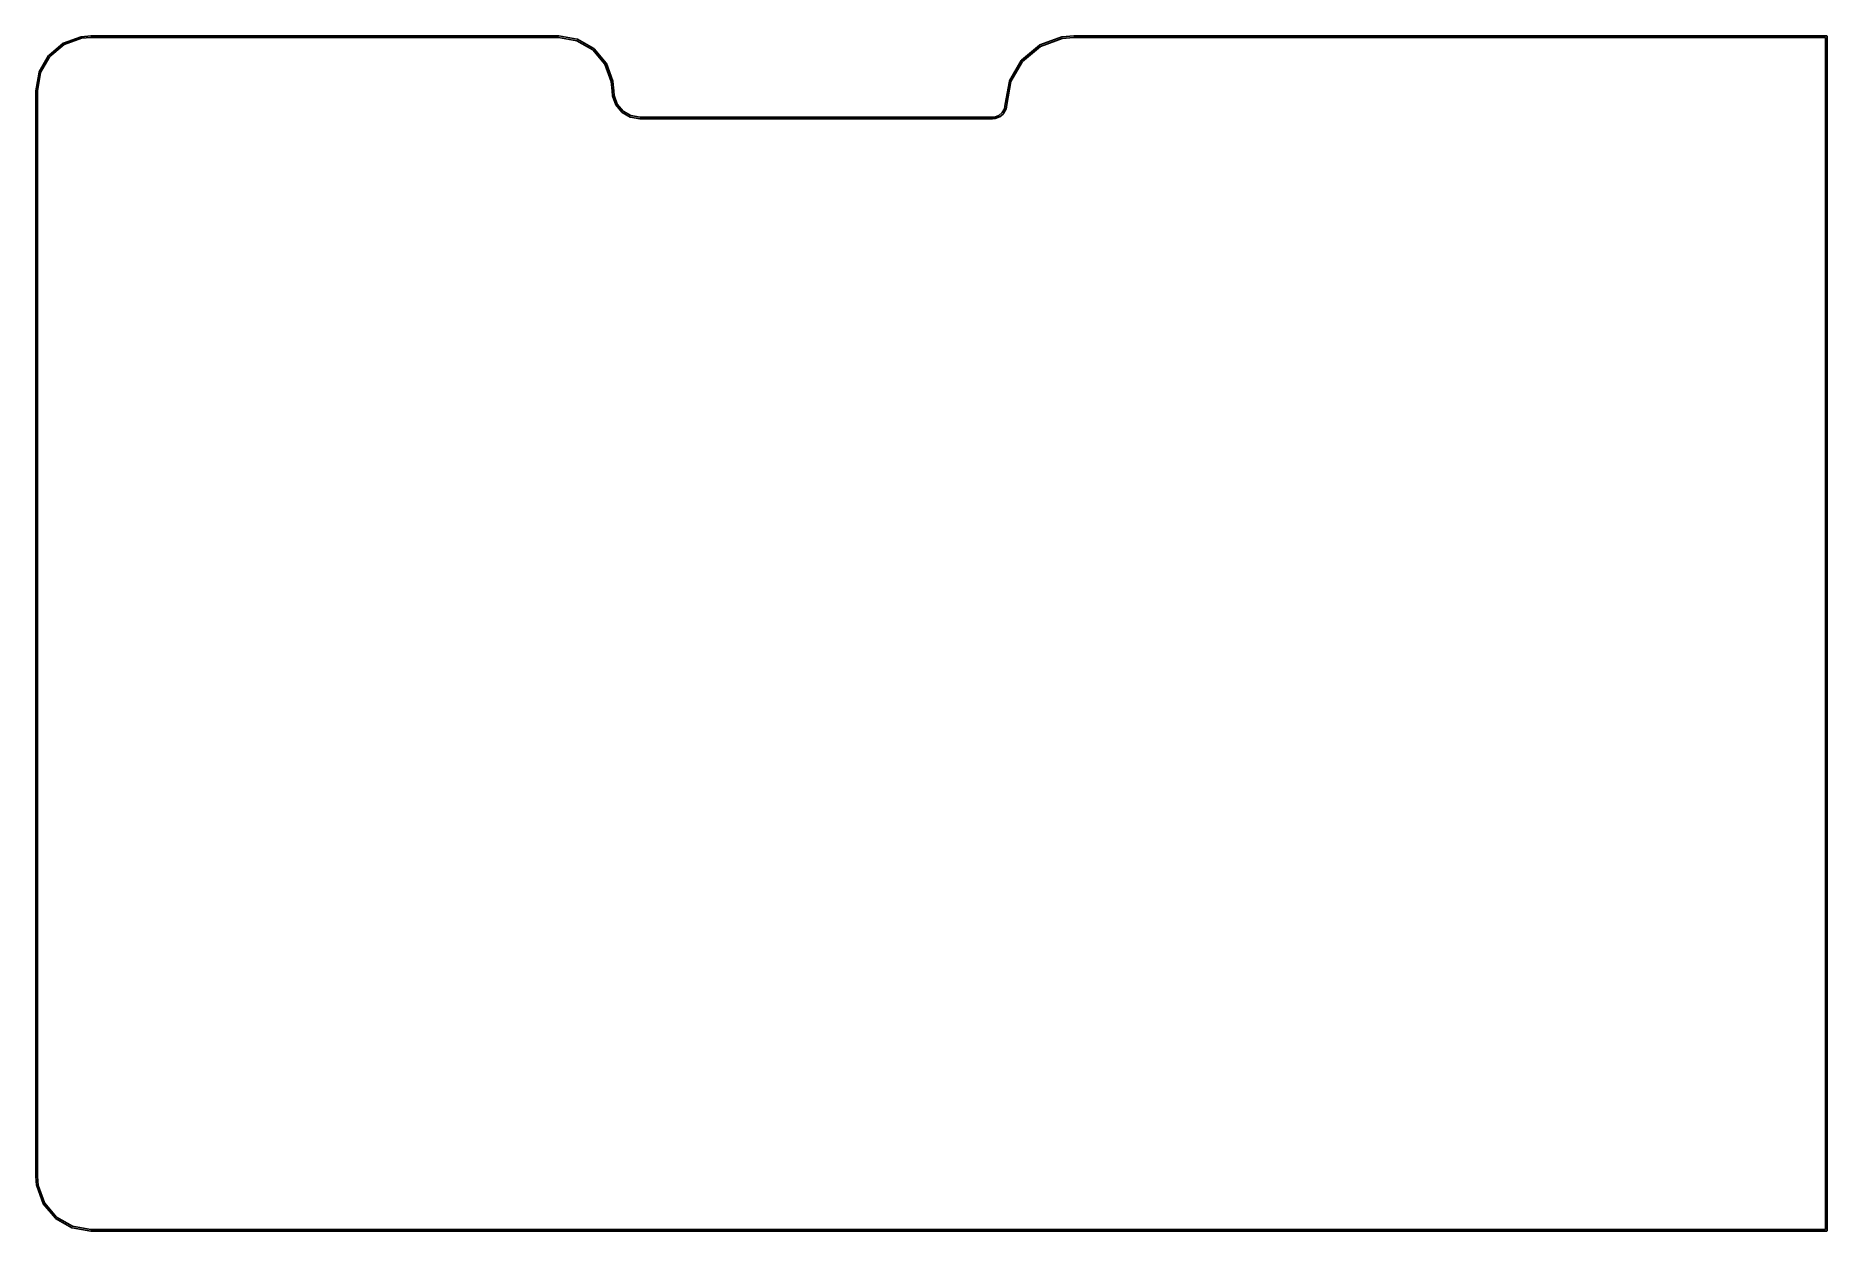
# Model space of a CAD drawing. Extents: x -50 to 118, y -31 to 81.
import ezdxf

# ---------------------------------------------------------------- set-up
doc = ezdxf.new("R2010")
doc.units = 0
doc.header["$MEASUREMENT"] = 0
doc.layers.add('BLACK', color=7, linetype='CONTINUOUS')

msp = doc.modelspace()

# ---------------------------------------------------------------- linework, layer by layer
at = {"layer": 'BLACK', "linetype": 'CONTINUOUS'}
for p, q in [((-49.0247, 79.5228), (-47.6732, 80.6569)), ((-47.6732, 80.6569), (-47.6507, 80.6699)), ((-47.6507, 80.6699), (-47.6506, 80.6699)), ((-47.6506, 80.6699), (-45.9928, 81.2733)), ((-45.9508, 81.129), (-47.5869, 80.5335)), ((-45.9928, 81.2733), (-45.9831, 81.275)), ((-45.9831, 81.275), (-45.9737, 81.2775)), ((-45.9737, 81.2775), (-45.0915, 81.3547)), ((-45.0817, 81.205), (-45.9508, 81.129)), ((-45.0915, 81.3547), (-45.0893, 81.3545)), ((-45.0893, 81.3545), (-45.0866, 81.355)), ((-45.0866, 81.355), (-1.26838, 81.355)), ((-1.27656, 81.205), (-45.0817, 81.205)), ((0.44142, 80.9021), (-1.27656, 81.205)), ((-1.26838, 81.355), (-1.26192, 81.3539)), ((-1.26192, 81.3539), (-1.25698, 81.3539)), ((-1.25698, 81.3539), (0.48049, 81.0475)), ((1.94641, 80.0332), (0.44142, 80.9021)), ((0.48049, 81.0475), (0.50496, 81.0386)), ((0.50496, 81.0386), (2.03286, 80.1565)), ((43.7893, 80.4997), (45.8617, 81.254)), ((45.9037, 81.1097), (43.8531, 80.3633)), ((45.8617, 81.254), (45.8713, 81.2557)), ((45.8713, 81.2557), (45.8808, 81.2582)), ((45.8808, 81.2582), (46.9835, 81.3547)), ((46.9933, 81.205), (45.9037, 81.1097)), ((46.9835, 81.3547), (46.9857, 81.3545)), ((46.9857, 81.3545), (46.9884, 81.355)), ((46.9884, 81.355), (117.477, 81.355)), ((117.4, 81.205), (46.9933, 81.205)), ((117.4, -30.405), (117.4, 81.205)), ((117.477, 81.355), (117.481, 81.3541)), ((117.481, 81.3541), (117.488, 81.3541)), ((117.488, 81.3541), (117.494, 81.3519)), ((117.494, 81.3519), (117.501, 81.3507)), ((117.501, 81.3507), (117.506, 81.3475)), ((117.506, 81.3475), (117.513, 81.3452)), ((117.513, 81.3452), (117.518, 81.341)), ((117.518, 81.341), (117.523, 81.3377)), ((117.523, 81.3377), (117.528, 81.3326)), ((117.528, 81.3326), (117.533, 81.3284)), ((117.533, 81.3284), (117.536, 81.3227)), ((117.536, 81.3227), (117.54, 81.3176)), ((117.54, 81.3176), (117.542, 81.3115)), ((117.542, 81.3115), (117.546, 81.3057)), ((117.546, 81.3057), (117.547, 81.2993)), ((117.547, 81.2993), (117.549, 81.2931)), ((117.549, 81.2931), (117.549, 81.2865)), ((117.549, 81.2865), (117.55, 81.2816)), ((117.55, 81.2816), (117.55, -30.4816)), ((-49.9236, 77.975), (-49.0415, 79.5029)), ((-48.9182, 79.4164), (-49.7871, 77.9114)), ((-49.0415, 79.5029), (-49.0247, 79.5228)), ((-49.0247, 79.5228), (-49.0247, 79.5228)), ((-47.5869, 80.5335), (-48.9182, 79.4164)), ((3.06345, 78.7019), (1.94641, 80.0332)), ((2.03286, 80.1565), (2.05281, 80.1397)), ((2.05281, 80.1397), (2.05282, 80.1397)), ((2.05282, 80.1397), (3.18686, 78.7882)), ((40.958, 77.1393), (42.0607, 79.0492)), ((42.184, 78.9627), (41.0945, 77.0758)), ((42.0607, 79.0492), (42.0774, 79.0692)), ((42.0774, 79.0692), (43.7668, 80.4867)), ((42.0774, 79.0692), (42.0774, 79.0692)), ((43.8531, 80.3633), (42.184, 78.9627)), ((43.7668, 80.4867), (43.7763, 80.4922)), ((43.7763, 80.4922), (43.7893, 80.4997)), ((-50.2389, 76.213), (-49.9325, 77.9505)), ((-49.7871, 77.9114), (-50.09, 76.1934)), ((-49.9325, 77.9505), (-49.9236, 77.975)), ((3.65897, 77.0658), (3.06345, 78.7019)), ((3.18686, 78.7882), (3.19989, 78.7657)), ((3.19989, 78.7657), (3.19989, 78.7656)), ((3.19989, 78.7656), (3.8033, 77.1078)), ((-50.24, 76.2016), (-50.2389, 76.2081)), ((-50.24, -25.4016), (-50.24, 76.2016)), ((-50.2389, 76.2081), (-50.2389, 76.213)), ((-50.09, 76.1934), (-50.09, -25.3967)), ((3.73528, 76.1935), (3.65897, 77.0658)), ((3.77387, 75.7524), (3.73528, 76.1935)), ((3.77641, 75.7429), (3.77387, 75.7524)), ((3.77811, 75.7333), (3.77641, 75.7429)), ((4.07982, 74.9043), (3.77811, 75.7333)), ((3.8033, 77.1078), (3.805, 77.0981)), ((3.805, 77.0981), (3.80754, 77.0887)), ((3.80754, 77.0887), (3.88471, 76.2065)), ((3.88471, 76.2065), (3.92244, 75.7753)), ((3.92244, 75.7753), (4.21625, 74.9681)), ((40.5661, 74.943), (40.9491, 77.1149)), ((41.0945, 77.0758), (40.7139, 74.917)), ((40.9491, 77.1149), (40.958, 77.1393)), ((40.958, 77.1393), (40.958, 77.1393)), ((4.09284, 74.8818), (4.07982, 74.9043)), ((4.65986, 74.206), (4.09284, 74.8818)), ((4.21625, 74.9681), (4.76627, 74.3126)), ((4.67982, 74.1893), (4.65986, 74.206)), ((4.65986, 74.206), (4.65986, 74.206)), ((5.44377, 73.7482), (4.67982, 74.1893)), ((4.76627, 74.3126), (5.50732, 73.8847)), ((5.50732, 73.8847), (6.35656, 73.735)), ((39.5742, 73.7531), (39.9669, 73.8961)), ((39.9669, 73.8961), (40.2845, 74.1626)), ((40.3911, 74.0562), (40.0532, 73.7727)), ((40.2845, 74.1626), (40.4918, 74.5217)), ((40.4078, 74.0762), (40.3911, 74.0562)), ((40.3911, 74.0562), (40.3911, 74.0562)), ((40.6284, 74.4581), (40.4078, 74.0762)), ((40.4918, 74.5217), (40.5661, 74.943)), ((40.6373, 74.4826), (40.6284, 74.4581)), ((40.7139, 74.917), (40.6373, 74.4826)), ((5.46824, 73.7393), (5.44377, 73.7482)), ((5.44377, 73.7482), (5.44377, 73.7482)), ((6.33698, 73.5861), (5.46824, 73.7393)), ((6.34192, 73.5861), (6.33698, 73.5861)), ((6.34838, 73.585), (6.34192, 73.5861)), ((39.3716, 73.585), (6.34838, 73.585)), ((6.35656, 73.735), (39.3667, 73.735)), ((39.3667, 73.735), (39.5742, 73.7531)), ((39.3743, 73.5855), (39.3716, 73.585)), ((39.3765, 73.5853), (39.3743, 73.5855)), ((39.5971, 73.6046), (39.3765, 73.5853)), ((39.6065, 73.6071), (39.5971, 73.6046)), ((39.6162, 73.6088), (39.6065, 73.6071)), ((40.0307, 73.7597), (39.6162, 73.6088)), ((40.0532, 73.7727), (40.0307, 73.7597)), ((40.0532, 73.7727), (40.0532, 73.7727)), ((-50.2395, -25.4043), (-50.24, -25.4016)), ((-50.2397, -25.4065), (-50.2395, -25.4043)), ((-50.1625, -26.2887), (-50.2397, -25.4065)), ((-50.16, -26.2981), (-50.1625, -26.2887)), ((-50.1583, -26.3078), (-50.16, -26.2981)), ((-49.5549, -27.9657), (-50.1583, -26.3078)), ((-50.09, -25.3967), (-50.014, -26.2658)), ((-50.014, -26.2658), (-49.4185, -27.9019)), ((-49.5419, -27.9882), (-49.5549, -27.9657)), ((-48.4078, -29.3397), (-49.5419, -27.9882)), ((-49.4185, -27.9019), (-48.3014, -29.2332)), ((-48.3987, -29.3474), (-48.4078, -29.3397)), ((-48.4078, -29.3397), (-48.4078, -29.3397)), ((-48.3879, -29.3565), (-48.3987, -29.3474)), ((-46.86, -30.2386), (-48.3879, -29.3565)), ((-48.3879, -29.3565), (-48.3879, -29.3565)), ((-48.3014, -29.2332), (-46.7964, -30.1021)), ((-46.7964, -30.1021), (-45.0784, -30.405)), ((-46.8355, -30.2475), (-46.86, -30.2386)), ((-45.098, -30.5539), (-46.8355, -30.2475)), ((-45.0931, -30.5539), (-45.098, -30.5539)), ((-45.0866, -30.555), (-45.0931, -30.5539)), ((117.477, -30.555), (-45.0866, -30.555)), ((-45.0784, -30.405), (117.4, -30.405)), ((117.481, -30.5541), (117.477, -30.555)), ((117.488, -30.5541), (117.481, -30.5541)), ((117.494, -30.5519), (117.488, -30.5541)), ((117.501, -30.5507), (117.494, -30.5519)), ((117.506, -30.5475), (117.501, -30.5507)), ((117.513, -30.5452), (117.506, -30.5475)), ((117.518, -30.541), (117.513, -30.5452)), ((117.523, -30.5377), (117.518, -30.541)), ((117.528, -30.5326), (117.523, -30.5377)), ((117.533, -30.5284), (117.528, -30.5326)), ((117.536, -30.5227), (117.533, -30.5284)), ((117.54, -30.5176), (117.536, -30.5227)), ((117.542, -30.5115), (117.54, -30.5176)), ((117.546, -30.5057), (117.542, -30.5115)), ((117.547, -30.4993), (117.546, -30.5057)), ((117.549, -30.4931), (117.547, -30.4993)), ((117.55, -30.4816), (117.549, -30.4865)), ((117.549, -30.4865), (117.549, -30.4931))]:
    msp.add_line(p, q, dxfattribs=at)

doc.saveas('drawing.dxf')
